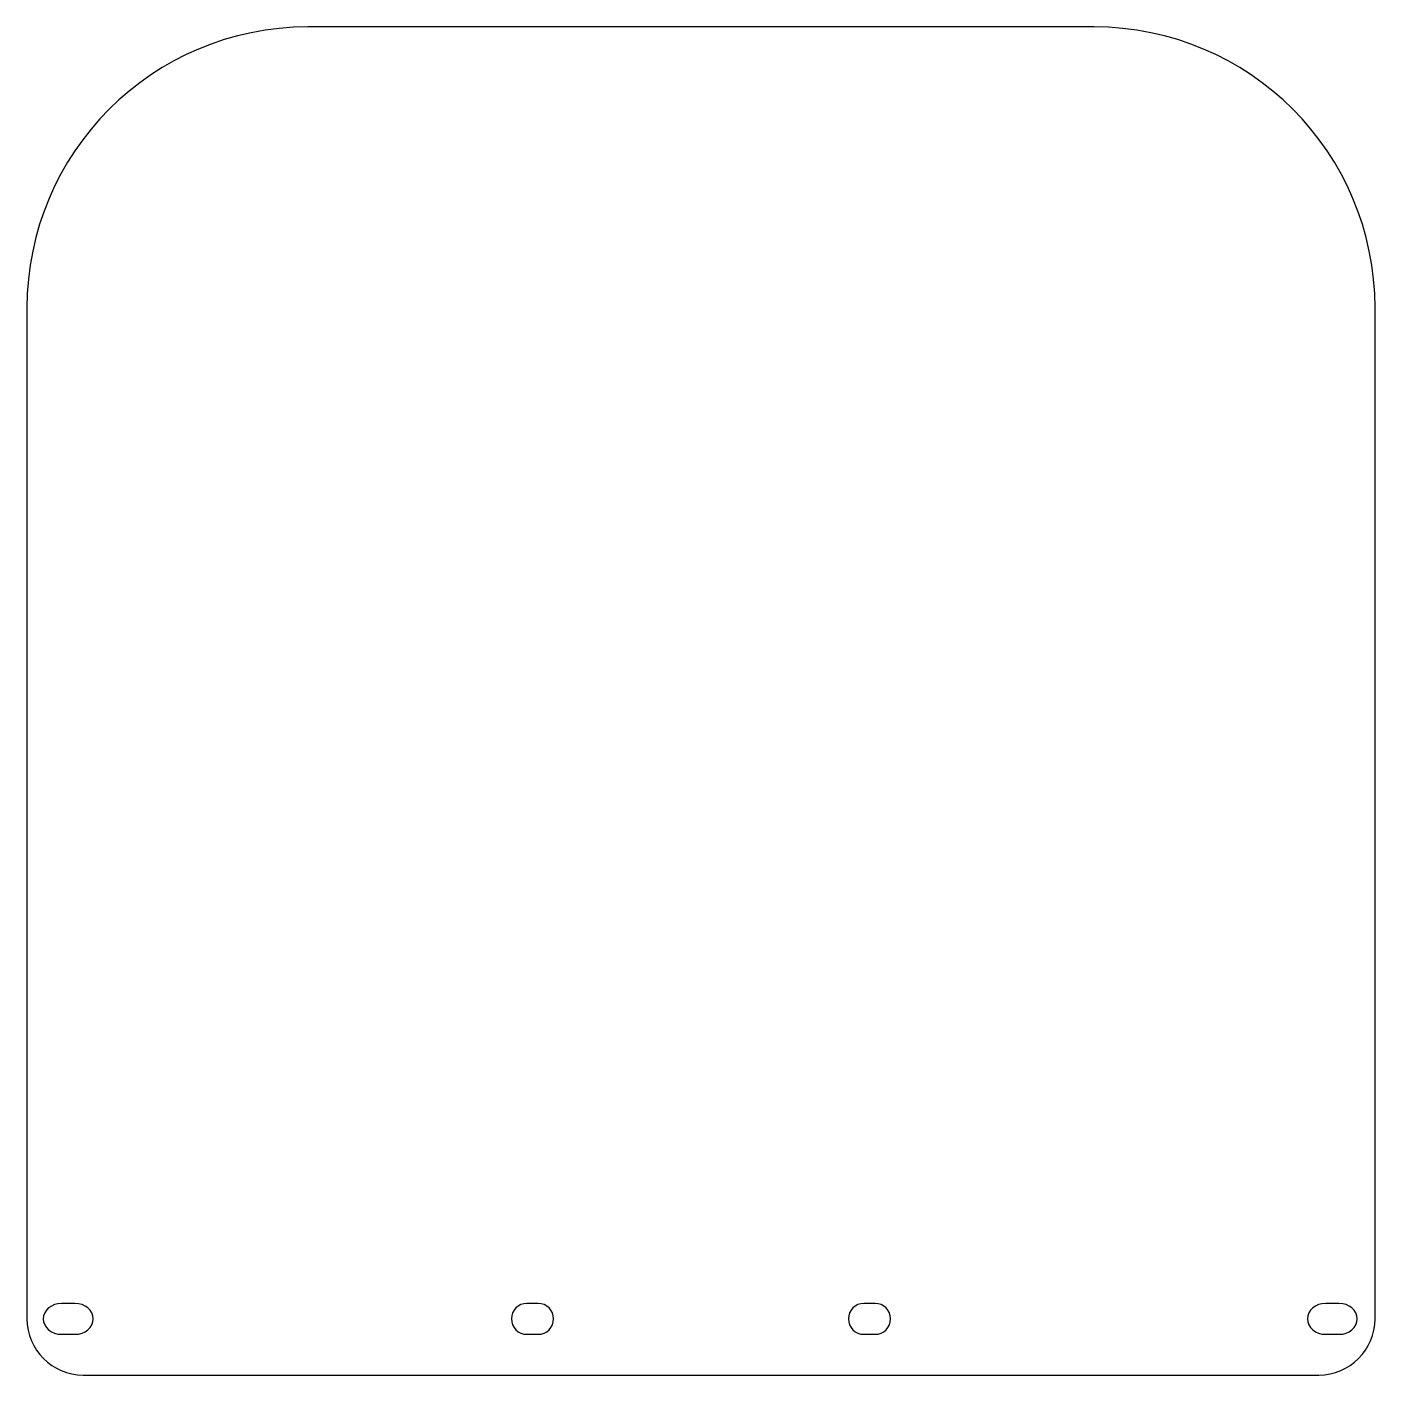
# Model space of a CAD drawing. Header units: inches. Extents: x 0.78 to 10.22, y -0.95 to 8.5.
import ezdxf

# ---------------------------------------------------------------- set-up
doc = ezdxf.new("R2010")
doc.units = ezdxf.units.IN
doc.header["$MEASUREMENT"] = 0

# ---------------------------------------------------------------- blocks, each defined once
blk = doc.blocks.new('block 2')
at = {"color": 7, "lineweight": 25, "true_color": 0xffffff}
blk.add_open_spline([(1.1694, -0.9486), (0.952, -0.9486), (0.7757, -0.7724), (0.7757, -0.5549), (0.7757, -0.5549), (0.7757, 6.5315), (0.7757, 6.5315), (0.7757, 7.6187), (1.657, 8.5), (2.7442, 8.5), (2.7442, 8.5), (8.2558, 8.5), (8.2558, 8.5), (9.343, 8.5), (10.2243, 7.6187), (10.2243, 6.5315), (10.2243, 6.5315), (10.2243, -0.5549), (10.2243, -0.5549), (10.2243, -0.7724), (10.048, -0.9486), (9.8306, -0.9486), (9.8306, -0.9486), (1.1694, -0.9486), (1.1694, -0.9486)], degree=3, knots=[0, 0, 0, 0, 1, 1, 1, 2, 2, 2, 3, 3, 3, 4, 4, 4, 5, 5, 5, 6, 6, 6, 7, 7, 7, 8, 8, 8, 8], dxfattribs=at)
blk = doc.blocks.new('block 3')
at = {"color": 7, "lineweight": 25, "true_color": 0xffffff}
blk.add_open_spline([(6.7204, -0.4467), (6.7802, -0.4467), (6.8287, -0.4951), (6.8287, -0.5549), (6.8287, -0.6147), (6.7802, -0.6632), (6.7204, -0.6632), (6.7204, -0.6632), (6.6417, -0.6632), (6.6417, -0.6632), (6.5819, -0.6632), (6.5334, -0.6147), (6.5334, -0.5549), (6.5334, -0.4951), (6.5819, -0.4467), (6.6417, -0.4467), (6.6417, -0.4467), (6.7204, -0.4467), (6.7204, -0.4467)], degree=3, knots=[0, 0, 0, 0, 1, 1, 1, 2, 2, 2, 3, 3, 3, 4, 4, 4, 5, 5, 5, 6, 6, 6, 6], dxfattribs=at)
blk = doc.blocks.new('block 4')
at = {"color": 7, "lineweight": 25, "true_color": 0xffffff}
blk.add_open_spline([(4.2796, -0.4467), (4.2796, -0.4467), (4.3583, -0.4467), (4.3583, -0.4467), (4.4181, -0.4467), (4.4666, -0.4951), (4.4666, -0.5549), (4.4666, -0.6147), (4.4181, -0.6632), (4.3583, -0.6632), (4.3583, -0.6632), (4.2796, -0.6632), (4.2796, -0.6632), (4.2198, -0.6632), (4.1713, -0.6147), (4.1713, -0.5549), (4.1713, -0.4951), (4.2198, -0.4467), (4.2796, -0.4467)], degree=3, knots=[0, 0, 0, 0, 1, 1, 1, 2, 2, 2, 3, 3, 3, 4, 4, 4, 5, 5, 5, 6, 6, 6, 6], dxfattribs=at)
blk = doc.blocks.new('block 5')
at = {"color": 7, "lineweight": 25, "true_color": 0xffffff}
blk.add_open_spline([(1.1117, -0.6632), (1.1117, -0.6632), (1.0183, -0.6632), (1.0183, -0.6632), (0.9475, -0.6632), (0.89, -0.6147), (0.89, -0.5549), (0.89, -0.4951), (0.9475, -0.4467), (1.0183, -0.4467), (1.0183, -0.4467), (1.1117, -0.4467), (1.1117, -0.4467), (1.1825, -0.4467), (1.24, -0.4951), (1.24, -0.5549), (1.24, -0.6147), (1.1825, -0.6632), (1.1117, -0.6632)], degree=3, knots=[0, 0, 0, 0, 1, 1, 1, 2, 2, 2, 3, 3, 3, 4, 4, 4, 5, 5, 5, 6, 6, 6, 6], dxfattribs=at)
blk = doc.blocks.new('block 6')
at = {"color": 7, "lineweight": 25, "true_color": 0xffffff}
blk.add_open_spline([(9.8783, -0.6632), (9.8075, -0.6632), (9.75, -0.6147), (9.75, -0.5549), (9.75, -0.4951), (9.8075, -0.4467), (9.8783, -0.4467), (9.8783, -0.4467), (9.9717, -0.4467), (9.9717, -0.4467), (10.0425, -0.4467), (10.1, -0.4951), (10.1, -0.5549), (10.1, -0.6147), (10.0425, -0.6632), (9.9717, -0.6632), (9.9717, -0.6632), (9.8783, -0.6632), (9.8783, -0.6632)], degree=3, knots=[0, 0, 0, 0, 1, 1, 1, 2, 2, 2, 3, 3, 3, 4, 4, 4, 5, 5, 5, 6, 6, 6, 6], dxfattribs=at)

msp = doc.modelspace()

# ---------------------------------------------------------------- block references
for name in ['block 2', 'block 5', 'block 4', 'block 3', 'block 6']:
    msp.add_blockref(name, (0, 0))

doc.saveas('drawing.dxf')
